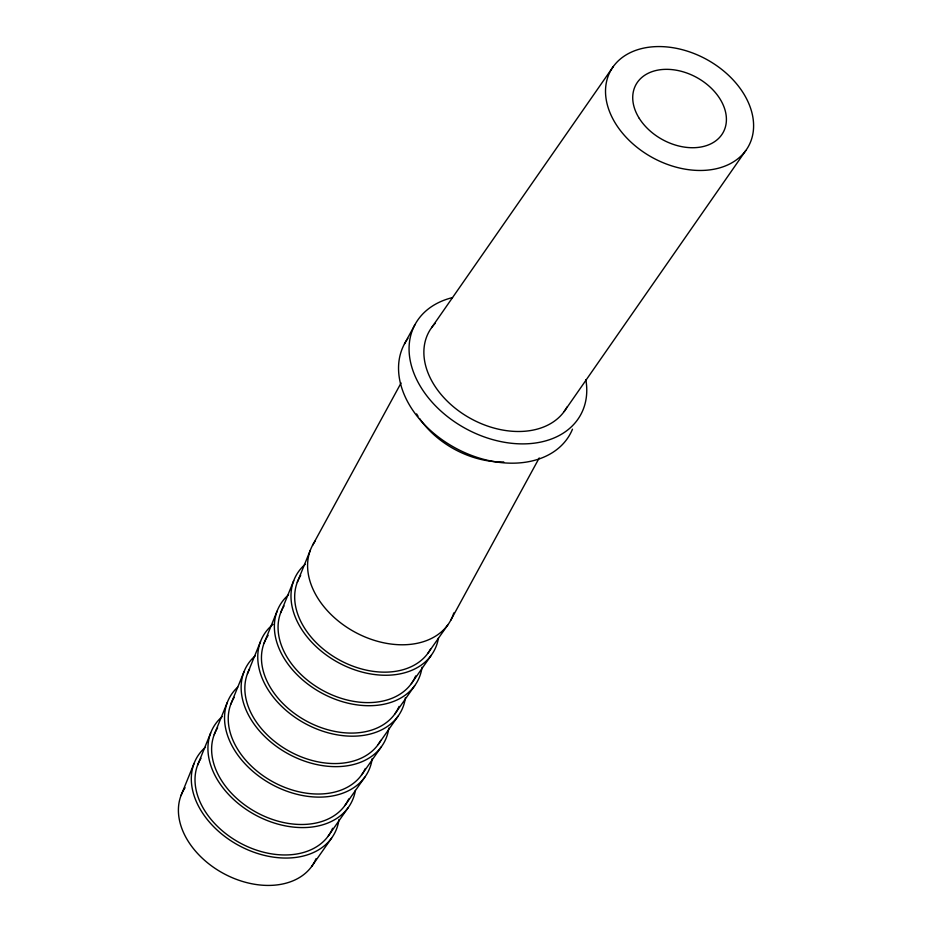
<?xml version="1.0" encoding="UTF-8"?>
<svg xmlns="http://www.w3.org/2000/svg" width="932" height="932" viewBox="0 0 932 932"><rect width="100%" height="100%" fill="white"/><g stroke="black" fill="none" stroke-linecap="round" stroke-linejoin="round"><path stroke-width="1.4" d="M180.994 795.578L194.042 763.483M197.607 765.114L210.655 733.006M214.22 734.637L227.268 702.542M230.833 704.173L243.881 672.077M247.446 673.708L260.494 641.612M264.059 643.243L277.107 611.136M280.672 612.767L293.72 580.671M297.285 582.302L310.333 550.206M404.488 343.861L415.008 324.569M312.546 545.348L401.063 382.982M450.715 620.316L539.232 457.95M431.679 327.551L613.326 66.522M564.151 411.548L745.798 150.53A78.603 56.06 28.6 0 0 675.094 48.08A78.603 56.06 28.6 0 0 617.788 126.962A78.603 56.06 28.6 0 0 745.798 150.53M427.951 653.192L447.873 624.824M411.338 683.669L431.26 655.301M394.725 714.133L414.647 685.766M378.112 744.598L398.034 716.23M361.5 775.074L381.421 746.707M344.887 805.539L364.808 777.172M328.274 836.004L348.195 807.636M311.661 866.48L331.582 838.113M399.059 706.409A74.665 53.252 28.6 0 1 306.488 721.088A74.665 53.252 28.6 0 1 268.136 635.368M430.654 648.905A74.665 53.252 28.6 0 1 338.153 659.297A74.665 53.252 28.6 0 1 300.663 575.498M415.672 675.933A74.665 53.252 28.6 0 1 323.882 691.043A74.665 53.252 28.6 0 1 284.05 605.963M348.719 798.98A74.665 53.252 28.6 0 1 256.65 812.494A74.665 53.252 28.6 0 1 217.61 727.834M365.332 768.504A74.665 53.252 28.6 0 1 273.262 782.03A74.665 53.252 28.6 0 1 234.223 697.369M453.802 612.907A78.603 56.06 28.6 0 1 356.641 633.038A78.603 56.06 28.6 0 1 315.389 540.828M438.436 638.094A78.603 56.06 28.6 0 1 337.559 662.174A78.603 56.06 28.6 0 1 305.183 564.326M422.033 667.207A78.603 56.06 28.6 0 1 321.773 693.093A78.603 56.06 28.6 0 1 288.57 594.791M380.815 740.311A74.665 53.252 28.6 0 1 289.875 751.565A74.665 53.252 28.6 0 1 249.555 669.094M405.42 697.672A78.603 56.06 28.6 0 1 304.333 723.104A78.603 56.06 28.6 0 1 273.018 624.37M388.807 728.137A78.603 56.06 28.6 0 1 288.547 754.023A78.603 56.06 28.6 0 1 255.345 655.72M372.194 758.601A78.603 56.06 28.6 0 1 272.761 784.942A78.603 56.06 28.6 0 1 237.718 687.117M332.619 828.28A74.665 53.252 28.6 0 1 240.829 843.39A74.665 53.252 28.6 0 1 200.997 758.31M355.383 790.429A78.603 56.06 28.6 0 1 254.506 814.51A78.603 56.06 28.6 0 1 222.131 716.661M316.006 858.745A74.665 53.252 28.6 0 1 223.435 873.435A74.665 53.252 28.6 0 1 185.084 787.715M338.968 819.543A78.603 56.06 28.6 0 1 238.709 845.429A78.603 56.06 28.6 0 1 205.518 747.126M503.746 461.946A78.603 56.06 28.6 0 1 419.528 418.456M418.025 416.196A78.603 56.06 28.6 0 1 416.604 413.901M572.481 429.186A94.318 67.267 28.6 0 1 454.641 447.605A94.318 67.267 28.6 0 1 407.901 338.444M585.82 379.604A94.318 67.267 28.6 0 1 522.141 443.888A94.318 67.267 28.6 0 1 416.301 378.776A94.318 67.267 28.6 0 1 452.509 297.599M566.994 407.028A78.603 56.06 28.6 0 1 464.835 415.09A78.603 56.06 28.6 0 1 435.116 323.404M639.294 118.399A49.734 35.474 28.6 0 0 720.436 136.445A49.734 35.474 28.6 0 0 678.962 70.739A49.734 35.474 28.6 0 0 639.294 118.399"/></g></svg>
